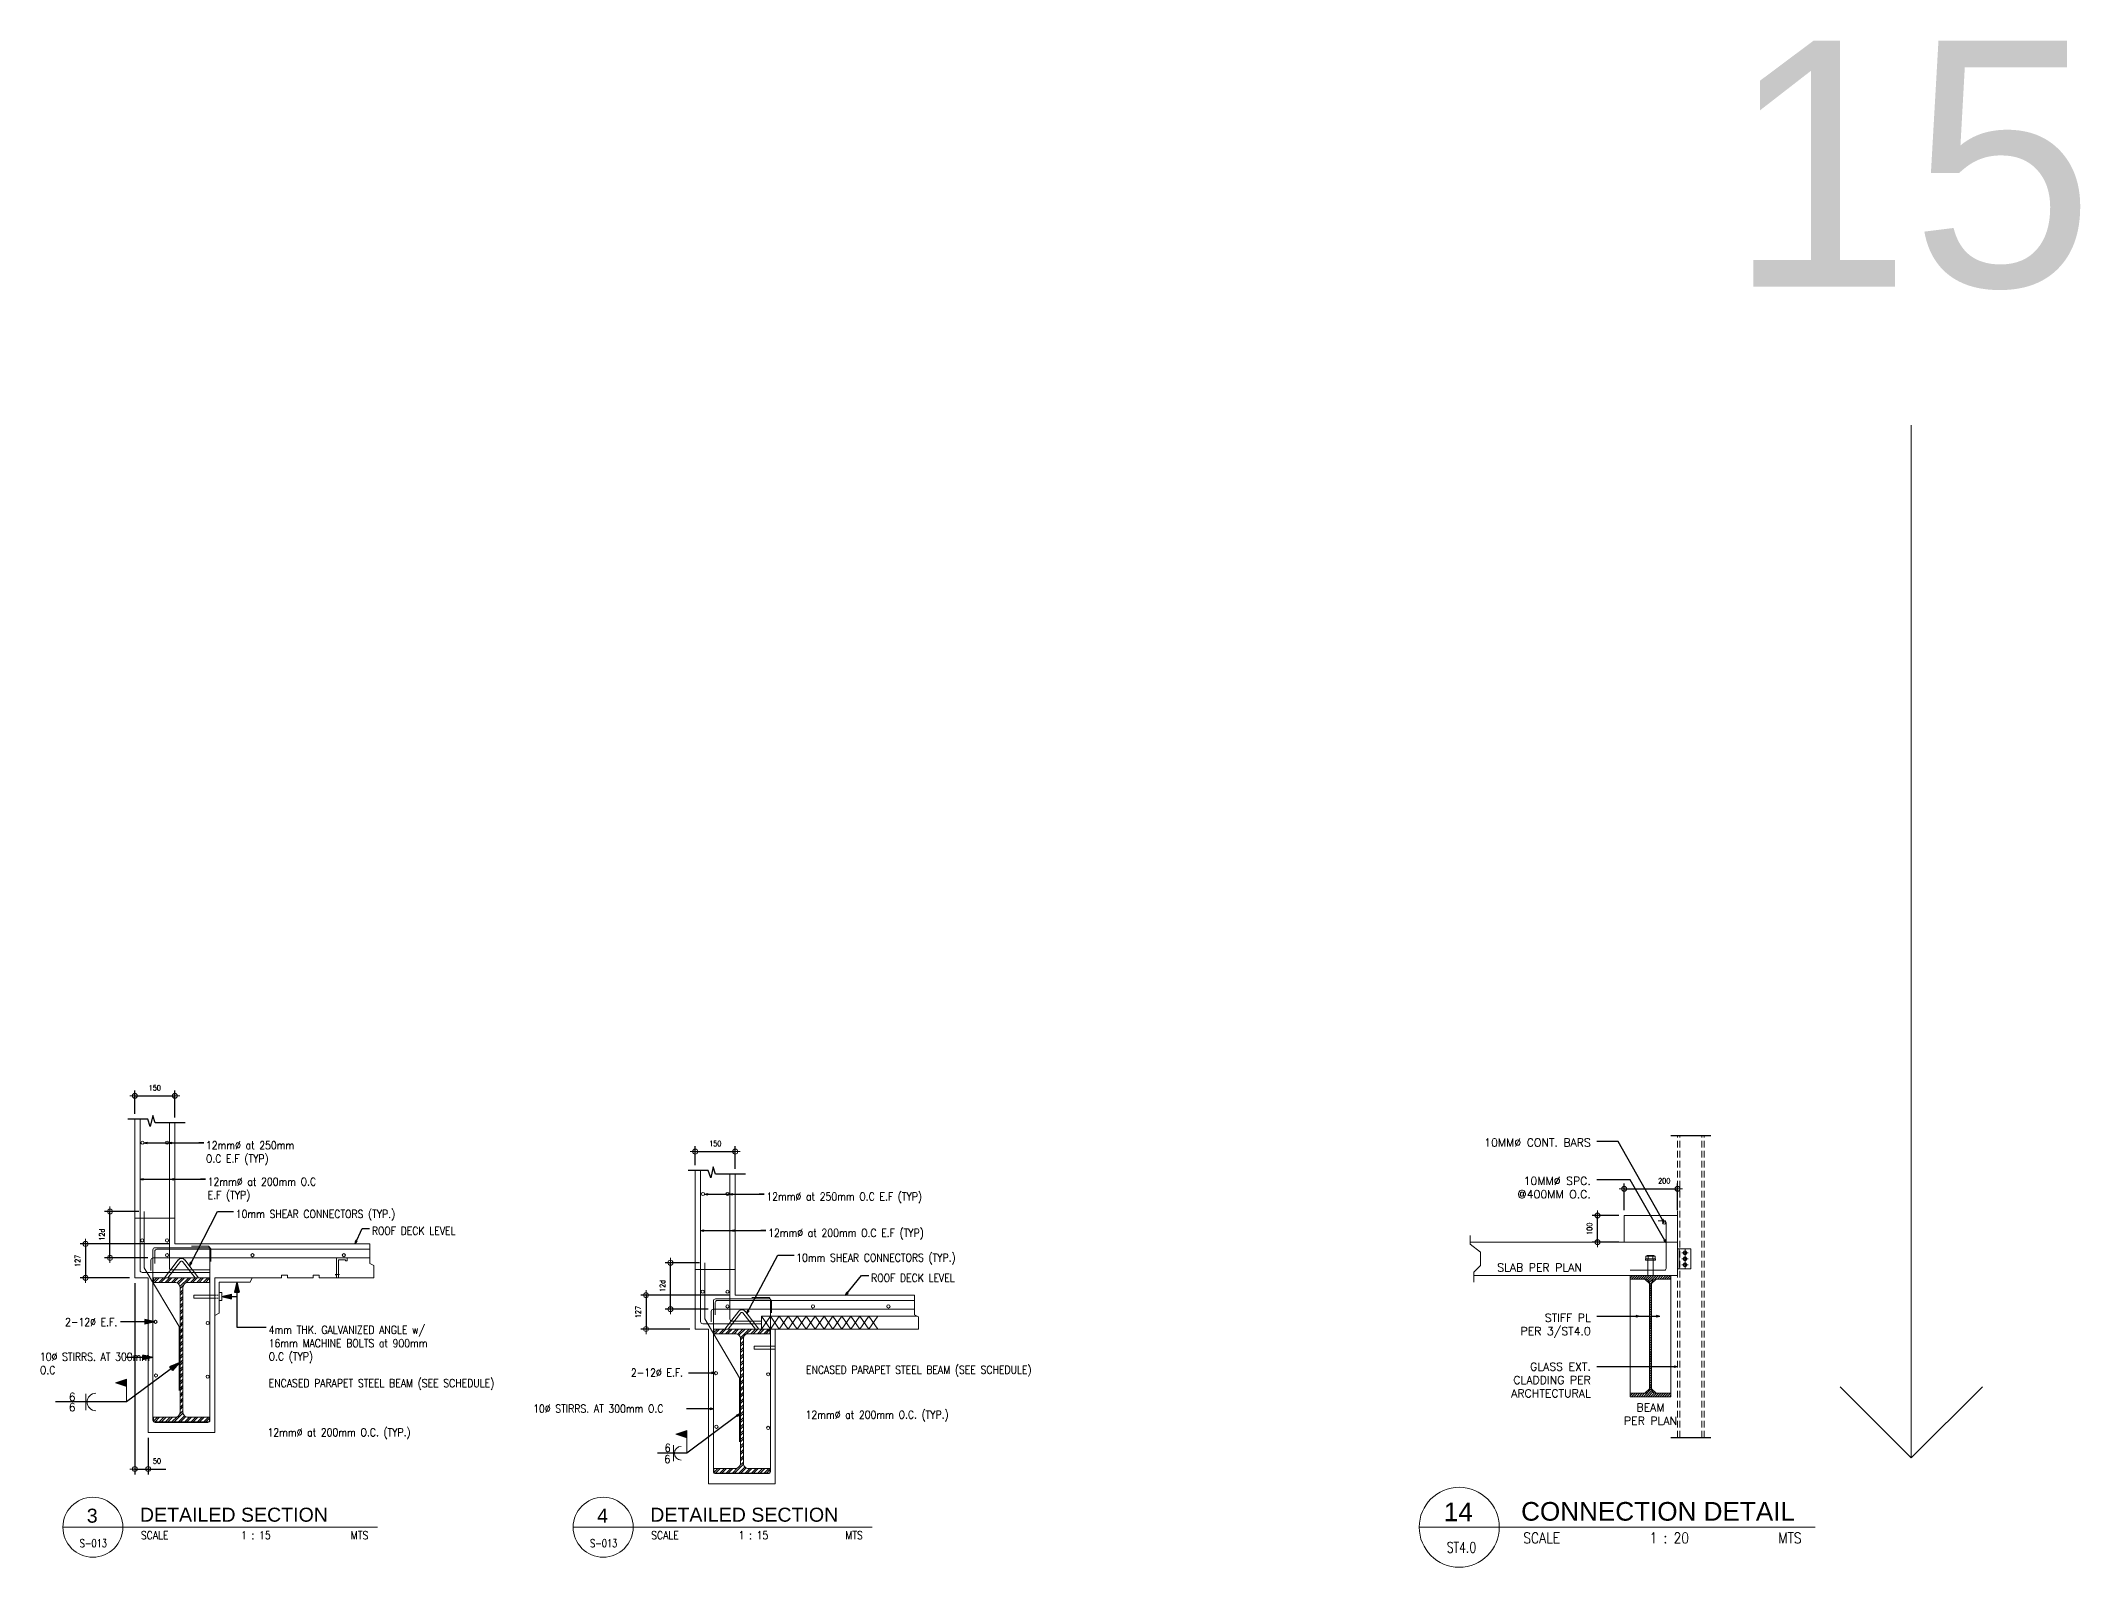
# Model space of a CAD drawing. Header units: millimetres. Extents: x -14320 to 437400, y -59080 to 73710.
# Drawn here: x 14857 to 22504, y 10342 to 16066 of the extents above; entities that cross this region are included whole.
import ezdxf
from ezdxf.enums import TextEntityAlignment as Align

# ---------------------------------------------------------------- set-up
doc = ezdxf.new("R2010")
doc.units = ezdxf.units.MM
doc.header["$LTSCALE"] = 10
doc.header["$MEASUREMENT"] = 0
for name, pattern in [('CENTER2', [1.125, 0.75, -0.125, 0.125, -0.125]), ('DASHED', [0.75, 0.5, -0.25]), ('HIDDEN', [0.375, 0.25, -0.125]), ('PHANTOM2', [1.25, 0.625, -0.125, 0.125, -0.125, 0.125, -0.125])]:
    doc.linetypes.add(name, pattern=pattern)
for name, color, linetype, lineweight in [('.2 - RED', 1, 'Continuous', 20), ('grid_iden', 1, 'Continuous', 9), ('HATCH', 8, 'Continuous', 5), ('HPROP', 251, 'Continuous', 9), ('S-Ablt', 1, 'Continuous', 9), ('S-ANNO-DIMS', 1, 'Continuous', 5), ('S-Anno-Symb', 143, 'PHANTOM2', 13), ('S-Anno-Text', 52, 'Continuous', 15), ('S-ANNO-WELD', 1, 'Continuous', 9), ('S-DETL-FAST', 40, 'Continuous', 9), ('S-DETL-LN03', 3, 'Continuous', 9), ('S-DETL-PATT', 9, 'Continuous', 9), ('S-DETL-RBAR', 7, 'Continuous', 9), ('SLAB', 4, 'Continuous', 9), ('WINDOW', 37, 'Continuous', 15)]:
    doc.layers.add(name, color=color, linetype=linetype, lineweight=lineweight)
doc.layers.add('S-DETL-GRID', color=62, linetype='Continuous', lineweight=9, plot=False)
doc.styles.add('1', font='simplex.shx', dxfattribs={"width": 0.85, "height": 40})
doc.styles.add('2', font='simplex.shx', dxfattribs={"width": 0.95, "height": 40})
doc.styles.add('40', font='simplex.shx', dxfattribs={"width": 0.8, "height": 20})
doc.styles.add('ROMANS12', font='ROMANS.shx', dxfattribs={"height": 1.125})
doc.styles.add('SHEETNAME', font='simplex.shx', dxfattribs={"width": 0.75, "height": 200})
doc.styles.add('TITLE1', font='HELV.shx', dxfattribs={"height": 500})
doc.dimstyles.new('ESCA15', dxfattribs={"dimtxt": 40, "dimasz": 0.25, "dimexe": 20, "dimexo": 20, "dimgap": 20, "dimtad": 1, "dimdec": 0, "dimrnd": 1, "dimdsep": 46, "dimtxsty": '40', "dimblk1": 'ESCADIM_ARW', "dimblk2": 'ESCADIM_ARW', "dimsah": 1, "dimcen": 50, "dimclrd": 256, "dimclre": 256, "dimclrt": 52, "dimadec": 0, "dimazin": 0, "dimtfac": 1, "dimtdec": 0, "dimtofl": 0, "dimtmove": 0, "dimatfit": 3, "dimldrblk": 'ESCADIM_ARW', "dimfxl": 1, "dimtolj": 1, "dimtzin": 0, "dimarcsym": 0})
doc.dimstyles.new('ESCA_ARW$7', dxfattribs={"dimtxt": 200, "dimasz": 1, "dimexe": 100, "dimexo": 100, "dimgap": 100, "dimtad": 1, "dimdec": 0, "dimrnd": 1, "dimdsep": 46, "dimtxsty": '1', "dimblk1": 'dim_arw', "dimblk2": 'dim_arw', "dimsah": 1, "dimcen": 50, "dimclrd": 1, "dimclre": 256, "dimclrt": 52, "dimadec": 0, "dimazin": 0, "dimtfac": 1, "dimtofl": 0, "dimtmove": 0, "dimatfit": 3, "dimldrblk": 'dim_arw', "dimfxl": 1, "dimtolj": 1, "dimtzin": 0, "dimarcsym": 0})

# ---------------------------------------------------------------- blocks, each defined once
blk = doc.blocks.new('BOLT', base_point=(6.579, 3.6798))
for p, q in [((6.571, 3.6847), (6.571, 3.6798)), ((6.575, 3.6847), (6.571, 3.6847)), ((6.575, 3.6858), (6.573, 3.6858)), ((6.575, 3.6798), (6.575, 3.6858)), ((6.575, 3.6858), (6.583, 3.6858)), ((6.575, 3.6847), (6.583, 3.6847)), ((6.585, 3.6858), (6.583, 3.6858)), ((6.583, 3.6798), (6.583, 3.6858)), ((6.587, 3.6847), (6.583, 3.6847)), ((6.587, 3.6798), (6.587, 3.6847))]:
    blk.add_line(p, q)
for centre, radius, start, end in [((6.573, 3.6833), 0.00241, 33.9696, 146.0304), ((6.579, 3.6777), 0.00805, 60.2058, 119.7942), ((6.585, 3.6833), 0.00241, 33.9696, 146.0304)]:
    blk.add_arc(centre, radius, start, end)
blk = doc.blocks.new('BOLT20')
at = {"color": 1}
for p, q in [((-18.5, 4.5), (-18.5, 0)), ((18.5, 4.5), (-18.5, 4.5)), ((-18.5, 0), (18.5, 0)), ((18.5, 0), (18.5, 4.5))]:
    blk.add_line(p, q, dxfattribs=at)
at = {"color": 1, "xscale": 2125, "yscale": 2000, "zscale": 2125}
blk.add_blockref('BOLT', (0, 4.5), dxfattribs=at)
blk = doc.blocks.new('HBOLTP')
at = {"color": 0, "linetype": 'ByBlock'}
blk.add_lwpolyline([(-0.25, 0.43), (-0.5, 0), (-0.25, -0.43), (0.25, -0.43), (0.5, 0), (0.25, 0.43)], close=True, dxfattribs=at)
blk.add_circle((0, 0), 0.433, dxfattribs=at)
blk = doc.blocks.new('ESCADIM_ARW')
at = {"color": 9}
blk.add_line((75, 0), (-75, 0), dxfattribs=at)
blk.add_circle((0, 0), 37.5, dxfattribs=at)
blk = doc.blocks.new('*D76')
at = {"layer": 'Defpoints', "color": 0, "transparency": 16777216}
for p in [(20994, 11761), (20794, 11661), (20994, 11661)]:
    blk.add_point(p, dxfattribs=at)
at = {"layer": 'S-ANNO-DIMS', "lineweight": -2, "transparency": 16777216}
for p, q in [((20794, 11681), (20794, 11781)), ((20994, 11681), (20994, 11781)), ((20794.2, 11761), (20993.7, 11761))]:
    blk.add_line(p, q, dxfattribs=at)
at = {"layer": 'S-ANNO-DIMS', "lineweight": -2, "transparency": 16777216, "xscale": 0.25, "yscale": 0.25, "zscale": 0.25, "rotation": 180}
blk.add_blockref('ESCADIM_ARW', (20794, 11761), dxfattribs=at)
at = {"layer": 'S-ANNO-DIMS', "lineweight": -2, "transparency": 16777216, "xscale": 0.25, "yscale": 0.25, "zscale": 0.25}
blk.add_blockref('ESCADIM_ARW', (20994, 11761), dxfattribs=at)
at = {"layer": 'S-ANNO-DIMS', "color": 52, "transparency": 16777216, "insert": (20944, 11791), "char_height": 20, "attachment_point": 5, "style": '40'}
blk.add_mtext('\\A1;200', dxfattribs=at)
blk = doc.blocks.new('*D77')
at = {"layer": 'Defpoints', "color": 0, "transparency": 16777216}
for p in [(20694, 11661), (20794, 11661), (20794, 11561)]:
    blk.add_point(p, dxfattribs=at)
at = {"layer": 'S-ANNO-DIMS', "lineweight": -2, "transparency": 16777216}
for p, q in [((20774, 11661), (20674, 11661)), ((20694, 11561.2), (20694, 11660.7)), ((20774, 11561), (20674, 11561))]:
    blk.add_line(p, q, dxfattribs=at)
at = {"layer": 'S-ANNO-DIMS', "lineweight": -2, "transparency": 16777216, "xscale": 0.25, "yscale": 0.25, "zscale": 0.25}
for p, rotation in [((20694, 11661), 90), ((20694, 11561), 270)]:
    blk.add_blockref('ESCADIM_ARW', p, dxfattribs=dict(at, rotation=rotation))
at = {"layer": 'S-ANNO-DIMS', "color": 52, "transparency": 16777216, "insert": (20664, 11611), "char_height": 20, "attachment_point": 5, "rotation": 90, "style": '40'}
blk.add_mtext('\\A1;100', dxfattribs=at)
blk = doc.blocks.new('dim_arw')
h = blk.add_hatch(color=256)
h.paths.add_polyline_path([(-126, 29), (0, 0), (-126, -29, -0.115681), (-133, 0, -0.115681)])
h.paths.add_polyline_path([(-249, 58), (-126, 29, 0.115681), (-133, 0, 0.115681), (-126, -29), (-249, -58)])
for p, q in [((0, 0), (-249, 58)), ((-249, 58), (-249, -58)), ((0, 0), (-249, -58))]:
    blk.add_line(p, q)
blk = doc.blocks.new('*D116')
at = {"layer": 'Defpoints', "color": 0, "transparency": 16777216}
for p in [(15359.8, 11554.4), (15025.3, 11427.4), (15209.8, 11427.4)]:
    blk.add_point(p, dxfattribs=at)
at = {"layer": 'S-ANNO-DIMS', "lineweight": -2, "transparency": 16777216}
for p, q in [((15339.8, 11554.4), (15005.3, 11554.4)), ((15025.3, 11554.2), (15025.3, 11427.7)), ((15189.8, 11427.4), (15005.3, 11427.4))]:
    blk.add_line(p, q, dxfattribs=at)
at = {"layer": 'S-ANNO-DIMS', "lineweight": -2, "transparency": 16777216, "xscale": 0.25, "yscale": 0.25, "zscale": 0.25}
for p, rotation in [((15025.3, 11554.4), 90), ((15025.3, 11427.4), 270)]:
    blk.add_blockref('ESCADIM_ARW', p, dxfattribs=dict(at, rotation=rotation))
at = {"layer": 'S-ANNO-DIMS', "color": 52, "transparency": 16777216, "insert": (14995.3, 11490.9), "char_height": 20, "attachment_point": 5, "rotation": 90, "style": '40'}
blk.add_mtext('\\A1;127', dxfattribs=at)
blk = doc.blocks.new('*D117')
at = {"layer": 'Defpoints', "color": 0, "transparency": 16777216}
for p in [(15116.7, 11676.1), (15245.5, 11676.1), (15278.1, 11501.8)]:
    blk.add_point(p, dxfattribs=at)
at = {"layer": 'S-ANNO-DIMS', "lineweight": -2, "transparency": 16777216}
for p, q in [((15225.5, 11676.1), (15096.7, 11676.1)), ((15116.7, 11502), (15116.7, 11675.8)), ((15258.1, 11501.8), (15096.7, 11501.8))]:
    blk.add_line(p, q, dxfattribs=at)
at = {"layer": 'S-ANNO-DIMS', "lineweight": -2, "transparency": 16777216, "xscale": 0.25, "yscale": 0.25, "zscale": 0.25}
for p, rotation in [((15116.7, 11676.1), 90), ((15116.7, 11501.8), 270)]:
    blk.add_blockref('ESCADIM_ARW', p, dxfattribs=dict(at, rotation=rotation))
at = {"layer": 'S-ANNO-DIMS', "color": 52, "transparency": 16777216, "insert": (15086.7, 11588.9), "char_height": 20, "attachment_point": 5, "rotation": 90, "style": '40'}
blk.add_mtext('\\A1;12d', dxfattribs=at)
blk = doc.blocks.new('*D118')
at = {"layer": 'Defpoints', "color": 0, "transparency": 16777216}
for p in [(15209.8, 11427.4), (15259.8, 10847.1), (15259.8, 10710.3)]:
    blk.add_point(p, dxfattribs=at)
at = {"layer": 'S-ANNO-DIMS', "lineweight": -2, "transparency": 16777216}
for p, q in [((15209.8, 11407.4), (15209.8, 10690.3)), ((15259.8, 10827.1), (15259.8, 10690.3)), ((15210.1, 10710.3), (15259.6, 10710.3)), ((15259.8, 10710.3), (15326, 10710.3))]:
    blk.add_line(p, q, dxfattribs=at)
at = {"layer": 'S-ANNO-DIMS', "lineweight": -2, "transparency": 16777216, "xscale": 0.25, "yscale": 0.25, "zscale": 0.25, "rotation": 180}
blk.add_blockref('ESCADIM_ARW', (15209.8, 10710.3), dxfattribs=at)
at = {"layer": 'S-ANNO-DIMS', "lineweight": -2, "transparency": 16777216, "xscale": 0.25, "yscale": 0.25, "zscale": 0.25}
blk.add_blockref('ESCADIM_ARW', (15259.8, 10710.3), dxfattribs=at)
at = {"layer": 'S-ANNO-DIMS', "color": 52, "transparency": 16777216, "insert": (15293, 10740.3), "char_height": 20, "attachment_point": 5, "style": '40'}
blk.add_mtext('\\A1;50', dxfattribs=at)
blk = doc.blocks.new('*D119')
at = {"layer": 'Defpoints', "color": 0, "transparency": 16777216}
for p in [(15359.8, 12109.7), (15209.8, 12022), (15359.8, 12008.3)]:
    blk.add_point(p, dxfattribs=at)
at = {"layer": 'S-ANNO-DIMS', "lineweight": -2, "transparency": 16777216}
for p, q in [((15209.8, 12042), (15209.8, 12129.7)), ((15210.1, 12109.7), (15359.6, 12109.7)), ((15359.8, 12028.3), (15359.8, 12129.7))]:
    blk.add_line(p, q, dxfattribs=at)
at = {"layer": 'S-ANNO-DIMS', "lineweight": -2, "transparency": 16777216, "xscale": 0.25, "yscale": 0.25, "zscale": 0.25, "rotation": 180}
blk.add_blockref('ESCADIM_ARW', (15209.8, 12109.7), dxfattribs=at)
at = {"layer": 'S-ANNO-DIMS', "lineweight": -2, "transparency": 16777216, "xscale": 0.25, "yscale": 0.25, "zscale": 0.25}
blk.add_blockref('ESCADIM_ARW', (15359.8, 12109.7), dxfattribs=at)
at = {"layer": 'S-ANNO-DIMS', "color": 52, "transparency": 16777216, "insert": (15284.8, 12139.7), "char_height": 20, "attachment_point": 5, "style": '40'}
blk.add_mtext('\\A1;150', dxfattribs=at)
blk = doc.blocks.new('*D120')
at = {"layer": 'Defpoints', "color": 0, "transparency": 16777216}
for p in [(17461.1, 11362.2), (17126.5, 11235.2), (17311.1, 11235.2)]:
    blk.add_point(p, dxfattribs=at)
at = {"layer": 'S-ANNO-DIMS', "lineweight": -2, "transparency": 16777216}
for p, q in [((17441.1, 11362.2), (17106.5, 11362.2)), ((17126.5, 11361.9), (17126.5, 11235.4)), ((17291.1, 11235.2), (17106.5, 11235.2))]:
    blk.add_line(p, q, dxfattribs=at)
at = {"layer": 'S-ANNO-DIMS', "lineweight": -2, "transparency": 16777216, "xscale": 0.25, "yscale": 0.25, "zscale": 0.25}
for p, rotation in [((17126.5, 11362.2), 90), ((17126.5, 11235.2), 270)]:
    blk.add_blockref('ESCADIM_ARW', p, dxfattribs=dict(at, rotation=rotation))
at = {"layer": 'S-ANNO-DIMS', "color": 52, "transparency": 16777216, "insert": (17096.5, 11298.7), "char_height": 20, "attachment_point": 5, "rotation": 90, "style": '40'}
blk.add_mtext('\\A1;127', dxfattribs=at)
blk = doc.blocks.new('*D121')
at = {"layer": 'Defpoints', "color": 0, "transparency": 16777216}
for p in [(17218, 11483.8), (17346.7, 11483.8), (17379.3, 11309.5)]:
    blk.add_point(p, dxfattribs=at)
at = {"layer": 'S-ANNO-DIMS', "lineweight": -2, "transparency": 16777216}
for p, q in [((17326.7, 11483.8), (17198, 11483.8)), ((17218, 11309.8), (17218, 11483.5)), ((17359.3, 11309.5), (17198, 11309.5))]:
    blk.add_line(p, q, dxfattribs=at)
at = {"layer": 'S-ANNO-DIMS', "lineweight": -2, "transparency": 16777216, "xscale": 0.25, "yscale": 0.25, "zscale": 0.25}
for p, rotation in [((17218, 11483.8), 90), ((17218, 11309.5), 270)]:
    blk.add_blockref('ESCADIM_ARW', p, dxfattribs=dict(at, rotation=rotation))
at = {"layer": 'S-ANNO-DIMS', "color": 52, "transparency": 16777216, "insert": (17188, 11396.7), "char_height": 20, "attachment_point": 5, "rotation": 90, "style": '40'}
blk.add_mtext('\\A1;12d', dxfattribs=at)
blk = doc.blocks.new('*D122')
at = {"layer": 'Defpoints', "color": 0, "transparency": 16777216}
for p in [(17461.1, 11900.6), (17311.1, 11829.8), (17461.1, 11816)]:
    blk.add_point(p, dxfattribs=at)
at = {"layer": 'S-ANNO-DIMS', "lineweight": -2, "transparency": 16777216}
for p, q in [((17311.1, 11849.8), (17311.1, 11920.6)), ((17311.3, 11900.6), (17460.8, 11900.6)), ((17461.1, 11836), (17461.1, 11920.6))]:
    blk.add_line(p, q, dxfattribs=at)
at = {"layer": 'S-ANNO-DIMS', "lineweight": -2, "transparency": 16777216, "xscale": 0.25, "yscale": 0.25, "zscale": 0.25, "rotation": 180}
blk.add_blockref('ESCADIM_ARW', (17311.1, 11900.6), dxfattribs=at)
at = {"layer": 'S-ANNO-DIMS', "lineweight": -2, "transparency": 16777216, "xscale": 0.25, "yscale": 0.25, "zscale": 0.25}
blk.add_blockref('ESCADIM_ARW', (17461.1, 11900.6), dxfattribs=at)
at = {"layer": 'S-ANNO-DIMS', "color": 52, "transparency": 16777216, "insert": (17386.1, 11930.6), "char_height": 20, "attachment_point": 5, "style": '40'}
blk.add_mtext('\\A1;150', dxfattribs=at)
blk = doc.blocks.new('*U8')
at = {"layer": 'S-ANNO-WELD'}
blk.add_line((0, 0), (0, 0.225), dxfattribs=at)
blk.add_lwpolyline([(0, 0.182), (0, 0.268), (-0.13, 0.225), (0, 0.182)], dxfattribs=at)
blk.add_solid([(0, 0.182), (-0.13, 0.225), (0, 0.268)], dxfattribs=at)

msp = doc.modelspace()

# ---------------------------------------------------------------- hatches: boundary and pattern name
at = {"layer": 'HATCH'}
h = msp.add_hatch(dxfattribs=at)
h.set_pattern_fill('ANSI31', color=254, scale=50, style=0)
h.set_pattern_definition([(45, (-20656.0315, 4337.211), (-4.4194174, 4.4194174), [])])
edge = h.paths.add_edge_path()
edge.add_line((20892.6, 10981.3), (20816.2, 10981.3))
edge.add_line((20816.2, 10981.3), (20816.2, 10994.6))
edge.add_line((20816.2, 10994.6), (20871.7, 10994.6))
edge.add_arc((20871.7, 11011.5), 16.8, 270, 360)
edge.add_line((20888.6, 11011.5), (20888.6, 11405.8))
edge.add_arc((20871.7, 11405.8), 16.8, 0, 90)
edge.add_line((20871.7, 11422.6), (20816.2, 11422.6))
edge.add_line((20816.2, 11422.6), (20816.2, 11436))
edge.add_line((20816.2, 11436), (20969, 11436))
edge.add_line((20969, 11436), (20969, 11422.6))
edge.add_line((20969, 11422.6), (20913.4, 11422.6))
edge.add_arc((20913.4, 11405.8), 16.8, 90, 180)
edge.add_line((20896.6, 11405.8), (20896.6, 11011.5))
edge.add_arc((20913.4, 11011.5), 16.8, 180, 270)
edge.add_line((20913.4, 10994.6), (20969, 10994.6))
edge.add_line((20969, 10994.6), (20969, 10981.3))
edge.add_line((20969, 10981.3), (20892.6, 10981.3))
at = {"layer": 'S-DETL-PATT'}
h = msp.add_hatch(dxfattribs=at)
h.set_pattern_fill('ANSI32', color=256, scale=45, style=0)
h.set_pattern_definition([(45, (-39000.509, 4768.235), (-11.932427, 11.932427), []), (45, (-38992.554, 4768.235), (-11.932427, 11.932427), [])])
h.paths.add_polyline_path([(15379.4, 11390.9), (15379.4, 10923.7, -0.414214), (15360.3, 10904.5), (15279.8, 10904.5), (15279.8, 10887.8, 0.027058), (15280.4, 10887.1), (15384.9, 10887.1), (15488.8, 10887.1, 0.052037), (15489.9, 10888.4), (15489.9, 10904.5), (15409.4, 10904.5, -0.414214), (15390.3, 10923.7), (15390.3, 11390.9, -0.414214), (15409.4, 11410), (15489.9, 11410), (15489.9, 11427.4), (15279.8, 11427.4), (15279.8, 11410), (15360.3, 11410, -0.414214)])
h = msp.add_hatch(dxfattribs=at)
h.set_pattern_fill('ANSI32', color=256, scale=45, style=0)
h.set_pattern_definition([(45, (-36899.25, 4575.974), (-11.932427, 11.932427), []), (45, (-36891.295, 4575.974), (-11.932427, 11.932427), [])])
h.paths.add_polyline_path([(17480.7, 11198.7), (17480.7, 10731.4, -0.414214), (17461.5, 10712.3), (17381.1, 10712.3), (17381.1, 10695.5, 0.027058), (17381.7, 10694.9), (17486.1, 10694.9), (17590, 10694.9, 0.052037), (17591.1, 10696.1), (17591.1, 10712.3), (17510.7, 10712.3, -0.414214), (17491.6, 10731.4), (17491.6, 11198.7, -0.414214), (17510.7, 11217.8), (17591.1, 11217.8), (17591.1, 11235.2), (17381.1, 11235.2), (17381.1, 11217.8), (17461.5, 11217.8, -0.414214)])

# ---------------------------------------------------------------- linework, layer by layer
at = {"layer": '.2 - RED', "elevation": 0}
for points in [[(20994, 11461), (21044, 11461), (21044, 11536), (20994, 11536)], [(21000, 11461), (20994, 11461), (20994, 11536), (21000, 11536)], [(20816.2, 11422.6), (20871.7, 11422.6), (20888.6, 11405.8), (20888.6, 11011.5), (20871.7, 10994.6), (20816.2, 10994.6)], [(20969, 11422.6), (20913.4, 11422.6), (20896.6, 11405.8), (20896.6, 11011.5), (20913.4, 10994.6), (20969, 10994.6)]]:
    msp.add_lwpolyline(points, close=True, dxfattribs=at)
at = {"color": 1}
for p, q in [((20969, 11961, 0), (21119, 11961, 0)), ((20969, 10828.4, 0), (21119, 10828.4, 0))]:
    msp.add_line(p, q, dxfattribs=at)
for points in [[(15398.3, 12008.3), (15286.1, 12008.3), (15277.1, 12035.8), (15267.7, 11994.5), (15258.7, 12022), (15183.1, 12022)], [(17499.6, 11816), (17387.4, 11816), (17378.3, 11843.5), (17369, 11802.3), (17359.9, 11829.8), (17284.3, 11829.8)]]:
    msp.add_lwpolyline(points, dxfattribs=at)
at = {"layer": 'grid_iden', "elevation": 0}
msp.add_lwpolyline([(20216, 11586), (20216, 11552.9), (20254.8, 11523.5), (20254.8, 11473.5), (20229.8, 11448), (20229.8, 11411)], dxfattribs=at)
at = {"layer": 'HPROP', "color": 1}
for p, q in [((20882.6, 11498.5, 0), (20882.6, 11436, 0)), ((20902.6, 11498.5, 0), (20902.6, 11436, 0)), ((20946.1, 11436, 0), (20966.1, 11436, 0))]:
    msp.add_line(p, q, dxfattribs=at)
at = {"layer": 'S-ANNO-DIMS', "linetype": 'CENTER2'}
for p, q in [((21009.7, 11521.2, 0), (21034.2, 11521.2, 0)), ((21009.7, 11498.5, 0), (21034.2, 11498.5, 0)), ((21009.7, 11475.7, 0), (21034.2, 11475.7, 0)), ((21022, 11509, 0), (21022, 11533.4, 0)), ((21022, 11486.2, 0), (21022, 11510.7, 0)), ((21022, 11487.9, 0), (21022, 11463.5, 0))]:
    msp.add_line(p, q, dxfattribs=at)
at = {"layer": 'S-Anno-Text'}
for p, q in [((15209.8, 12022), (15209.8, 11427.4)), ((15359.8, 12008.3), (15359.8, 11554.4)), ((17311.1, 11829.8), (17311.1, 11235.2)), ((17461.1, 11816), (17461.1, 11362.2)), ((15359.8, 11650.7), (15209.8, 11650.7)), ((15359.8, 11554.4), (16090.9, 11554.4)), ((15209.8, 11427.4), (15209.8, 11498.6)), ((15965.9, 11501.8), (16006.4, 11501.8)), ((15965.9, 11427.4), (15965.9, 11501.8)), ((15973.6, 11494.7), (16000, 11494.7)), ((15973.6, 11427.4), (15973.6, 11494.7)), ((16000, 11490.7), (16000, 11494.7)), ((16006.4, 11490.7), (16000, 11490.7)), ((16006.4, 11501.8), (16006.4, 11490.7)), ((15209.8, 11427.4), (15259.8, 11427.4)), ((15259.8, 11427.4), (15259.8, 10847.1)), ((15359.8, 11427.4), (15489.9, 11427.4)), ((15509.9, 11427.4), (15760.3, 11427.4)), ((15509.9, 10847.1), (15509.9, 11427.4)), ((15525.9, 11411.4), (15642.8, 11411.4)), ((15525.9, 11294.5), (15525.9, 11411.4)), ((15642.8, 11411.4), (15649.4, 11427.4)), ((15760.3, 11437.4), (15760.3, 11427.4)), ((15760.3, 11437.4), (15782.3, 11437.4)), ((15782.3, 11437.4), (15782.3, 11427.4)), ((15782.3, 11427.4), (15878.7, 11427.4)), ((15878.7, 11437.4), (15878.7, 11427.4)), ((15878.7, 11437.4), (15900.7, 11437.4)), ((15900.7, 11437.4), (15900.7, 11427.4)), ((15900.7, 11427.4), (16105.7, 11427.4)), ((15962.8, 11441.4), (15962.8, 11436.9)), ((15962.8, 11439.1), (15977.2, 11439.1)), ((17461.1, 11458.4), (17311.1, 11458.4)), ((15509.9, 11362.7), (15431, 11362.7)), ((15431, 11362.7), (15431, 11351.5)), ((15431, 11351.5), (15509.9, 11351.5)), ((15525.9, 11372.3), (15535.6, 11372.3)), ((15525.9, 11341.9), (15535.6, 11341.9)), ((15535.6, 11372.3), (15535.6, 11341.9)), ((17461.1, 11362.2), (18132.8, 11362.2)), ((15509.9, 11286.5), (15525.9, 11294.5)), ((17311.1, 11235.2), (17311.1, 11306.3)), ((17559.2, 11235.2), (17559.2, 11283.8)), ((17559.2, 11283.8), (18142.4, 11283.8)), ((17311.1, 11235.2), (17361.1, 11235.2)), ((17361.1, 11235.2), (17361.1, 10654.9)), ((17461.1, 11235.2), (17591.1, 11235.2)), ((17611.1, 11170.5), (17532.2, 11170.5)), ((17532.2, 11170.5), (17532.2, 11159.2)), ((17611.1, 10654.9), (17611.1, 11235.2)), ((17532.2, 11159.2), (17611.1, 11159.2)), ((15259.8, 10847.1), (15509.9, 10847.1)), ((17361.1, 10654.9), (17611.1, 10654.9))]:
    msp.add_line(p, q, dxfattribs=at)
at = {"layer": 'S-Anno-Text', "color": 1}
for p, q in [((16090.9, 11554.4), (16090.9, 11480.5)), ((16090.9, 11480.5), (16105.7, 11473.7)), ((16105.7, 11473.7), (16105.7, 11427.4)), ((18132.8, 11362.2), (18132.8, 11288.2)), ((18132.8, 11288.2), (18147.6, 11281.4)), ((18147.6, 11281.4), (18147.6, 11235.2)), ((14940, 10492), (16120.2, 10492)), ((16853.3, 10492), (17974.4, 10492)), ((20025.4, 10492), (21510.6, 10492))]:
    msp.add_line(p, q, dxfattribs=at)
at = {"layer": 'S-Anno-Text', "linetype": 'DASHED'}
for p, q in [((15509.9, 11362.7), (15525.9, 11362.7)), ((15509.9, 11351.5), (15525.9, 11351.5))]:
    msp.add_line(p, q, dxfattribs=at)
at = {"layer": 'S-Anno-Text'}
for points in [[(17592.7, 11235.2), (18002, 11235.2)], [(18002, 11235.2), (18147.6, 11235.2)]]:
    msp.add_lwpolyline(points, dxfattribs=at)
at = {"layer": 'S-Anno-Text', "color": 1}
for centre, radius in [((20175.4, 10492), 150), ((15052.5, 10492), 112.5), ((16965.8, 10492), 112.5)]:
    msp.add_circle(centre, radius, dxfattribs=at)
at = {"layer": 'S-ANNO-WELD'}
for p, q in [((15026.2, 10992.2), (15026.2, 10961.6)), ((15026.2, 10931.1), (15026.2, 10961.6)), ((17229, 10799.1), (17229, 10769.4)), ((17229, 10739.7), (17229, 10769.4))]:
    msp.add_line(p, q, dxfattribs=at)
for centre, radius in [((15063.8, 10961.6), 32.7), ((17258.5, 10769.4), 25.8)]:
    msp.add_arc(centre, radius, 90, 270, dxfattribs=at)
at = {"layer": 'S-DETL-GRID'}
for points in [[(21870, 14624.4), (21870, 10752.3), (21603.2, 11019)], [(21870, 14624.4), (21870, 10752.3), (22136.8, 11019)]]:
    msp.add_lwpolyline(points, dxfattribs=at)
at = {"layer": 'S-DETL-LN03'}
for points in [[(15384.9, 10887.1), (15279.8, 10887.1), (15279.8, 10904.5), (15360.3, 10904.5, 0.414214), (15379.4, 10923.7), (15379.4, 11390.9, 0.414214), (15360.3, 11410), (15279.8, 11410), (15279.8, 11427.4), (15489.9, 11427.4), (15489.9, 11410), (15409.4, 11410, 0.414214), (15390.3, 11390.9), (15390.3, 10923.7, 0.414214), (15409.4, 10904.5), (15489.9, 10904.5), (15489.9, 10887.1), (15384.9, 10887.1)], [(17486.1, 10694.9), (17381.1, 10694.9), (17381.1, 10712.3), (17461.5, 10712.3, 0.414214), (17480.7, 10731.4), (17480.7, 11198.7, 0.414214), (17461.5, 11217.8), (17381.1, 11217.8), (17381.1, 11235.2), (17591.1, 11235.2), (17591.1, 11217.8), (17510.7, 11217.8, 0.414214), (17491.6, 11198.7), (17491.6, 10731.4, 0.414214), (17510.7, 10712.3), (17591.1, 10712.3), (17591.1, 10694.9), (17486.1, 10694.9)]]:
    msp.add_lwpolyline(points, format="xyb", dxfattribs=at)
at = {"layer": 'S-DETL-LN03', "elevation": 0}
msp.add_lwpolyline([(20892.6, 10981.3), (20816.2, 10981.3), (20816.2, 10994.6), (20871.7, 10994.6, 0.414214), (20888.6, 11011.5), (20888.6, 11405.8, 0.414214), (20871.7, 11422.6), (20816.2, 11422.6), (20816.2, 11436), (20969, 11436), (20969, 11422.6), (20913.4, 11422.6, 0.414214), (20896.6, 11405.8), (20896.6, 11011.5, 0.414214), (20913.4, 10994.6), (20969, 10994.6), (20969, 10981.3), (20892.6, 10981.3)], format="xyb", dxfattribs=at)
at = {"layer": 'S-DETL-PATT'}
for p, q in [((17559.2, 11283.8), (17592.7, 11235.2)), ((17559.2, 11235.2), (17592.7, 11283.8)), ((17592.7, 11283.8), (17626.3, 11235.2)), ((17592.7, 11235.2), (17626.3, 11283.8)), ((17626.3, 11283.8), (17659.8, 11235.2)), ((17626.3, 11235.2), (17659.8, 11283.8)), ((17659.8, 11283.8), (17693.3, 11235.2)), ((17659.8, 11235.2), (17693.3, 11283.8)), ((17693.3, 11283.8), (17726.9, 11235.2)), ((17693.3, 11235.2), (17726.9, 11283.8)), ((17726.9, 11283.8), (17760.4, 11235.2)), ((17726.9, 11235.2), (17760.4, 11283.8)), ((17760.4, 11283.8), (17793.9, 11235.2)), ((17760.4, 11235.2), (17793.9, 11283.8)), ((17793.9, 11283.8), (17827.5, 11235.2)), ((17793.9, 11235.2), (17827.5, 11283.8)), ((17827.5, 11283.8), (17861, 11235.2)), ((17827.5, 11235.2), (17861, 11283.8)), ((17861, 11283.8), (17894.6, 11235.2)), ((17861, 11235.2), (17894.6, 11283.8)), ((17894.6, 11283.8), (17928.1, 11235.2)), ((17894.6, 11235.2), (17928.1, 11283.8)), ((17928.1, 11283.8), (17961.6, 11235.2)), ((17928.1, 11235.2), (17961.6, 11283.8)), ((17961.6, 11283.8), (17995.2, 11235.2)), ((17961.6, 11235.2), (17995.2, 11283.8))]:
    msp.add_line(p, q, dxfattribs=at)
at = {"layer": 'S-DETL-RBAR'}
for p, q in [((15229.8, 12022), (15229.8, 11455.4)), ((15339.8, 12008.3), (15339.8, 11464.6)), ((17331.1, 11829.8), (17331.1, 11263.2)), ((17441.1, 11816), (17441.1, 11272.4)), ((15245.5, 11676.1), (15245.5, 11465.3)), ((15270.1, 11493.8), (15270.1, 11454.5)), ((15277.7, 11532.2), (15277.7, 10893.1)), ((15278.1, 11501.8), (16090.9, 11501.8)), ((15284.5, 11526.4), (15284.5, 11481.2)), ((15285.7, 11540.2), (15487.3, 11540.2)), ((15292.5, 11534.4), (16090.9, 11534.4)), ((15372.9, 11494.1), (15320.9, 11427.4)), ((15380.8, 11488), (15333.6, 11427.4)), ((15483.5, 11546.1), (15422.1, 11546.1)), ((15491.5, 10893.1), (15491.5, 11538.1)), ((15495.3, 11532.2), (15495.3, 11488.8)), ((17346.7, 11483.8), (17346.7, 11273.1)), ((15237.8, 11447.4), (15489.9, 11447.4)), ((15245.5, 11465.3), (15375.5, 11244.6)), ((15347.8, 11456.6), (15489.9, 11456.6)), ((17379, 11339.9), (17379, 10700.9)), ((17385.8, 11334.2), (17385.8, 11289)), ((17387, 11347.9), (17588.5, 11347.9)), ((17393.8, 11342.2), (18132.8, 11342.2)), ((17584.7, 11353.9), (17523.4, 11353.9)), ((17592.7, 10700.9), (17592.7, 11345.9)), ((17596.5, 11339.9), (17596.5, 11296.5)), ((15375.5, 11244.6), (15375.5, 11004.3)), ((17339.1, 11255.2), (17559.2, 11255.2)), ((17346.7, 11273.1), (17476.7, 11052.3)), ((17371.3, 11301.5), (17371.3, 11262.2)), ((17379.3, 11309.5), (18132.8, 11309.5)), ((17474.2, 11301.9), (17422.2, 11235.2)), ((17482.1, 11295.7), (17434.9, 11235.2)), ((17449.1, 11264.4), (17559.2, 11264.4)), ((17476.7, 11052.3), (17476.7, 10812)), ((15285.7, 10885.1), (15483.5, 10885.1)), ((17387, 10692.9), (17584.7, 10692.9))]:
    msp.add_line(p, q, dxfattribs=at)
at = {"layer": 'S-DETL-RBAR', "elevation": 0}
msp.add_lwpolyline([(20816.2, 11456), (20945, 11456, 0.414214), (20951, 11462), (20951, 11635, 0.414214), (20945, 11641), (20921, 11641)], format="xyb", dxfattribs=at)
at = {"layer": 'S-DETL-RBAR'}
for points in [[(15388.9, 11488), (15436.1, 11427.4)], [(15396.8, 11494.1), (15448.8, 11427.4)], [(17490.1, 11295.7), (17537.4, 11235.2)], [(17498, 11301.9), (17550, 11235.2)]]:
    msp.add_lwpolyline(points, dxfattribs=at)
for centre in [(15238.7, 11934), (15330.7, 11934), (17339.9, 11741.8), (17432, 11741.8), (20944, 11634, 0), (15237.4, 11567.5), (15330.7, 11567.5), (15330.7, 11512.2), (15651.2, 11512.2), (15993.6, 11512.2), (17338.7, 11375.3), (17432, 11375.3), (17432, 11320), (17752.5, 11320), (18035.5, 11320), (15287.3, 11262.1), (15483.1, 11257.7), (15289.2, 11060.8), (15483.1, 11056.7), (17388.5, 11069.8), (17584.4, 11065.5), (17390.5, 10868.6), (17584.4, 10864.5)]:
    msp.add_circle(centre, 6, dxfattribs=at)
for centre, radius, start, end in [((15278.1, 11493.8), 8, 90, 180), ((15285.7, 11532.2), 8, 90, 180), ((15292.5, 11526.4), 8, 90, 180), ((15384.9, 11484.4), 15.4, 36.56794, 143.43206), ((15384.9, 11484.4), 5.4, 36.56794, 143.43206), ((15483.5, 11538.1), 8, 0, 90), ((15487.3, 11532.2), 8, 0, 90), ((15237.8, 11455.4), 8, 180, 270), ((15347.8, 11464.6), 8, 180, 270), ((17387, 11339.9), 8, 90, 180), ((17393.8, 11334.2), 8, 90, 180), ((17584.7, 11345.9), 8, 0, 90), ((17588.5, 11339.9), 8, 0, 90), ((17339.1, 11263.2), 8, 180, 270), ((17379.3, 11301.5), 8, 90, 180), ((17449.1, 11272.4), 8, 180, 270), ((17486.1, 11292.1), 15.4, 36.56794, 143.43206), ((17486.1, 11292.1), 5.4, 36.56794, 143.43206), ((15285.7, 10893.1), 8, 180, 270), ((15483.5, 10893.1), 8, 270, 0), ((17387, 10700.9), 8, 180, 270), ((17584.7, 10700.9), 8, 270, 0)]:
    msp.add_arc(centre, radius, start, end, dxfattribs=at)
at = {"layer": 'SLAB', "elevation": 0}
msp.add_lwpolyline([(20994, 11561), (20794, 11561), (20794, 11661), (20994, 11661)], close=True, dxfattribs=at)
msp.add_lwpolyline([(20216, 11561), (20994, 11561), (20994, 11436), (20229.8, 11436)], dxfattribs=at)
at = {"layer": 'WINDOW', "linetype": 'HIDDEN', "lineweight": 15, "ltscale": 10}
for p, q in [((20994, 10828.4, 0), (20994, 11961, 0)), ((21003, 10828.4, 0), (21003, 11961, 0)), ((21085, 10828.4, 0), (21085, 11961, 0)), ((21094, 10828.4, 0), (21094, 11961, 0))]:
    msp.add_line(p, q, dxfattribs=at)

# ---------------------------------------------------------------- block references
at = {"layer": 'S-Ablt', "color": 1, "xscale": -1}
msp.add_blockref('BOLT20', (20892.6, 11494, 0), dxfattribs=at)
at = {"layer": 'S-ANNO-WELD', "xscale": 320.0000000000146, "yscale": 320.0000000000146, "zscale": 320.0000000000146}
for p in [(15178.6, 10961.6), (17279.8, 10769.4)]:
    msp.add_blockref('*U8', p, dxfattribs=at)
at = {"layer": 'S-DETL-FAST', "linetype": 'ByBlock', "xscale": 13.85640646055377, "yscale": 13.85640646055377, "zscale": 13.85640646055377, "rotation": 180}
for p in [(21022, 11521.2, 0), (21022, 11498.5, 0)]:
    msp.add_blockref('HBOLTP', p, dxfattribs=at)
at = {"layer": 'S-DETL-FAST', "linetype": 'ByBlock', "xscale": -13.85640646055377, "yscale": 13.85640646055377, "zscale": 13.85640646055377}
msp.add_blockref('HBOLTP', (21022, 11475.7, 0), dxfattribs=at)

# ---------------------------------------------------------------- texts
at = {"layer": 'S-Anno-Symb', "insert": (15476.4, 11939.1), "char_height": 30, "width": 393.198, "attachment_point": 1, "style": '1'}
msp.add_mtext('12mm%%C at 250mm O.C E.F (TYP)', dxfattribs=at)
at = {"layer": 'S-Anno-Text', "color": 5, "style": 'TITLE1'}
for s, height, p in [('3', 52.5, (15050.1, 10509)), ('4', 52.5, (16963.5, 10509)), ('14', 70, (20172.2, 10514.6))]:
    msp.add_text(s, height=height, dxfattribs=at).set_placement(p, align=Align.CENTER)
for s, height, p in [('DETAILED SECTION ', 52.5, (15228.9, 10512.7)), ('DETAILED SECTION ', 52.5, (17142.3, 10512.7)), ('CONNECTION DETAIL', 70, (20407.5, 10516.5))]:
    msp.add_text(s, height=height, dxfattribs=at).set_placement(p)
at = {"layer": 'S-Anno-Text', "style": '2', "width": 0.85}
for height, p in [(30, (15232.5, 10447)), (30, (17145.8, 10447)), (40, (20415.4, 10432))]:
    msp.add_text('SCALE', height=height, dxfattribs=at).set_placement(p)
at = {"layer": 'S-Anno-Text'}
for s, height, style, width, p in [('1 : 15', 30, '2', 0.85, (15663.7, 10447)), ('1 : 15', 30, '2', 0.85, (17529.2, 10447)), ('S-013', 30, 'SHEETNAME', 0.75, (15054.1, 10417)), ('S-013', 30, 'SHEETNAME', 0.75, (16967.5, 10417)), ('ST4.0', 40, 'SHEETNAME', 0.75, (20183.8, 10396.4)), ('1 : 20', 40, '2', 0.85, (20963, 10432))]:
    msp.add_text(s, height=height, dxfattribs=dict(at, style=style, width=width)).set_placement(p, align=Align.CENTER)
at = {"layer": 'S-Anno-Text', "style": '2', "width": 0.85}
for height, p in [(30, (16085.2, 10447)), (30, (17939.4, 10447)), (40, (21459.1, 10432))]:
    msp.add_text('MTS', height=height, dxfattribs=at).set_placement(p, align=Align.RIGHT)
at = {"layer": 'S-Anno-Text', "char_height": 30}
for s, insert, width, attachment_point, style in [('10MM%%C CONT. BARS ', (20668.8, 11919.5, 0), 1104.462, 9, 'ROMANS12'), ('12mm%%C at 200mm O.C E.F (TYP)', (15483.1, 11802.8), 497.406, 1, '1'), ('10MM%%C SPC. \\P@400MM O.C. ', (20668.8, 11725.7, 0), 1104.462, 9, 'ROMANS12'), ('12mm%%C at 250mm O.C E.F (TYP)', (17577.7, 11746.8), 833.72, 1, '1'), ('10mm SHEAR CONNECTORS (TYP.)', (15588.3, 11681.7), 640.773, 1, '1'), ('ROOF DECK LEVEL', (16098.5, 11618.5), 406.082, 1, '1'), ('12mm%%C at 200mm O.C E.F (TYP)', (17584.4, 11610.5), 833.72, 1, '1'), ('10mm SHEAR CONNECTORS (TYP.)', (17689.6, 11517.7), 833.72, 1, '1'), ('\\pxqr;SLAB PER PLAN', (20635.5, 11450.8, 0), 1104.462, 9, 'ROMANS12'), ('ROOF DECK LEVEL', (17970.5, 11441.8), 833.72, 1, '1'), ('2-12%%C E.F.', (14948.3, 11276.2), 458.9, 1, '1'), ('4mm THK. GALVANIZED ANGLE w/ 16mm MACHINE BOLTS at 900mm O.C (TYP)', (15711.8, 11247.1), 655.681, 1, '1'), ('STIFF PL\\PPER 3/ST4.0 ', (20668.8, 11202.3, 0), 1104.462, 9, 'ROMANS12'), ('10%%C STIRRS. AT 300mm O.C', (14854, 11146.3), 458.9, 1, '1'), ('ENCASED PARAPET STEEL BEAM (SEE SCHEDULE)', (17726.2, 11097.3), 833.72, 1, '1'), ('GLASS EXT. \\PCLADDING PER \\PARCHTECTURAL', (20668.8, 10979, 0), 1104.462, 9, 'ROMANS12'), ('ENCASED PARAPET STEEL BEAM (SEE SCHEDULE)', (15711.8, 11047.2), 833.72, 1, '1'), ('2-12%%C E.F.', (17069.8, 11086.7), 833.72, 1, '1'), ('6', (14962.9, 10995.6), 357.093, 1, '2'), ('6', (14962.9, 10957.1), 357.093, 1, '2'), ('10%%C STIRRS. AT 300mm O.C', (16703.4, 10951.7), 833.72, 1, '1'), ('12mm%%C at 200mm O.C. (TYP.)', (17724.7, 10929), 833.72, 1, '1'), ('\\pxqc;BEAM\\PPER PLAN', (20892.6, 10956.3, 0), 936.672, 2, 'ROMANS12'), ('12mm%%C at 200mm O.C. (TYP.)', (15707.3, 10862.8), 788.456, 1, '1'), ('6', (17196.5, 10804.3), 833.72, 1, '1'), ('6', (17195.4, 10762.3), 833.72, 1, '1')]:
    msp.add_mtext(s, dxfattribs=dict(at, insert=insert, width=width, attachment_point=attachment_point, style=style))
at = {"layer": 'S-DETL-GRID'}
msp.add_text('15', height=921.78, dxfattribs=at).set_placement((21870, 15144.4), align=Align.CENTER)

# ---------------------------------------------------------------- dimensions: what is measured, and where the dimension line sits
at = {"layer": 'S-ANNO-DIMS'}
for base, p1, p2, picture, middle in [((15359.8, 12109.7), (15209.8, 12022), (15359.8, 12008.3), '*D119', (15284.8, 12139.7)), ((17461.1, 11900.6), (17311.1, 11829.8), (17461.1, 11816), '*D122', (17386.1, 11930.6)), ((15259.8, 10710.3), (15209.8, 11427.4), (15259.8, 10847.1), '*D118', (15293, 10740.3))]:
    dim = msp.add_linear_dim(base=base, p1=p1, p2=p2, dimstyle='ESCA15', dxfattribs=at)
    dim.commit()
    dim.dimension.update_dxf_attribs({"geometry": picture, "text_midpoint": middle})
dim = msp.add_linear_dim(base=(20994, 11761, 0), p1=(20794, 11661, 0), p2=(20994, 11661, 0), dimstyle='ESCA15', override={"dimtxt": 30}, dxfattribs=at)
dim.commit()
dim.dimension.update_dxf_attribs({"geometry": '*D76', "text_midpoint": (20944, 11761, 0), "dimtype": 160})
for base, p1, p2, picture, middle in [((15116.7, 11676.1), (15278.1, 11501.8), (15245.5, 11676.1), '*D117', (15086.7, 11588.9)), ((17218, 11483.8), (17379.3, 11309.5), (17346.7, 11483.8), '*D121', (17188, 11396.7))]:
    dim = msp.add_linear_dim(base=base, p1=p1, p2=p2, angle=90, text='12d', dimstyle='ESCA15', dxfattribs=at)
    dim.commit()
    dim.dimension.update_dxf_attribs({"geometry": picture, "text_midpoint": middle})
dim = msp.add_linear_dim(base=(20694, 11661, 0), p1=(20794, 11561, 0), p2=(20794, 11661, 0), angle=90, dimstyle='ESCA15', dxfattribs=at)
dim.commit()
dim.dimension.update_dxf_attribs({"geometry": '*D77', "text_midpoint": (20694, 11611, 0), "dimtype": 160})
for base, p1, p2, picture, middle in [((15025.3, 11427.4), (15359.8, 11554.4), (15209.8, 11427.4), '*D116', (14995.3, 11490.9)), ((17126.5, 11235.2), (17461.1, 11362.2), (17311.1, 11235.2), '*D120', (17096.5, 11298.7))]:
    dim = msp.add_linear_dim(base=base, p1=p1, p2=p2, angle=90, dimstyle='ESCA15', dxfattribs=at)
    dim.commit()
    dim.dimension.update_dxf_attribs({"geometry": picture, "text_midpoint": middle})

# ---------------------------------------------------------------- leaders
at = {"layer": 'S-Anno-Text'}
for points, override in [([(15244, 11933.4), (15375.6, 11933.4), (15459, 11933.4)], {"dimscale": 0.05}), ([(15336.7, 11933.4), (15468.3, 11933.4), (15449.5, 11933.4)], {"dimscale": 0.05}), ([(20944, 11634, 0), (20771.3, 11937.9, 0), (20691.4, 11937.9, 0)], {"dimscale": 0.05}), ([(15229.2, 11797), (15360.8, 11797), (15444.2, 11797)], {"dimscale": 0.05}), ([(15343.4, 11797), (15475, 11797), (15456.2, 11797)], {"dimscale": 0.05}), ([(20951, 11557.9, 0), (20816.4, 11794.8, 0), (20691.4, 11794.8, 0)], {"dimscale": 0.05}), ([(17345.3, 11741.1), (17476.8, 11741.1), (17560.2, 11741.1)], {"dimscale": 0.05}), ([(17437.9, 11741.1), (17569.5, 11741.1), (17550.8, 11741.1)], {"dimscale": 0.05}), ([(15415.6, 11473), (15519.6, 11675.9), (15580.1, 11675.9)], {"dimscale": 0.05}), ([(16036.2, 11554.4), (16062, 11612.7), (16090.3, 11612.7)], {"dimscale": 0.05}), ([(17330.5, 11604.8), (17462, 11604.8), (17545.4, 11604.8)], {"dimscale": 0.05}), ([(17444.7, 11604.8), (17576.2, 11604.8), (17557.5, 11604.8)], {"dimscale": 0.05}), ([(17504.7, 11293.3), (17620.9, 11512), (17681.4, 11512)], {"dimscale": 0.05}), ([(15592.8, 11411.4), (15592.8, 11242.4), (15702.7, 11242.4)], {"dimscale": 0.15}), ([(17874.3, 11362.2), (17934, 11436), (17962.3, 11436)], {"dimscale": 0.05}), ([(15535.6, 11357.1), (15592.8, 11357.1), (15592.9, 11357.1)], {"dimscale": 0.15}), ([(15284.8, 11262.3), (15192.4, 11262.3), (15156.6, 11262.3)], {"dimscale": 0.15}), ([(20927.7, 11282.6, 0), (20691.4, 11282.6, 0)], {"dimscale": 0.05}), ([(20851.2, 11282.6, 0), (20691.4, 11282.6, 0)], {"dimscale": 0.05}), ([(15375.5, 11108.9), (15178.6, 10961.6), (14912.4, 10961.6)], {"dimscale": 0.15}), ([(15277.7, 11127.9), (15185.4, 11127.9), (15177.6, 11127.9)], {"dimscale": 0.15}), ([(20994, 11093.4, 0), (20691.4, 11093.4, 0)], {"dimscale": 0.05}), ([(17386, 11070), (17293.7, 11070), (17285.9, 11070)], {"dimscale": 0.05}), ([(17379, 10935.6), (17286.7, 10935.6), (17278.9, 10935.6)], {"dimscale": 0.05}), ([(17476.7, 10916.6), (17279.8, 10769.4), (17169.6, 10769.4)], {"dimscale": 0.05})]:
    msp.add_leader(points, dimstyle='ESCA_ARW$7', override=override, dxfattribs=at)

doc.saveas('drawing.dxf')
